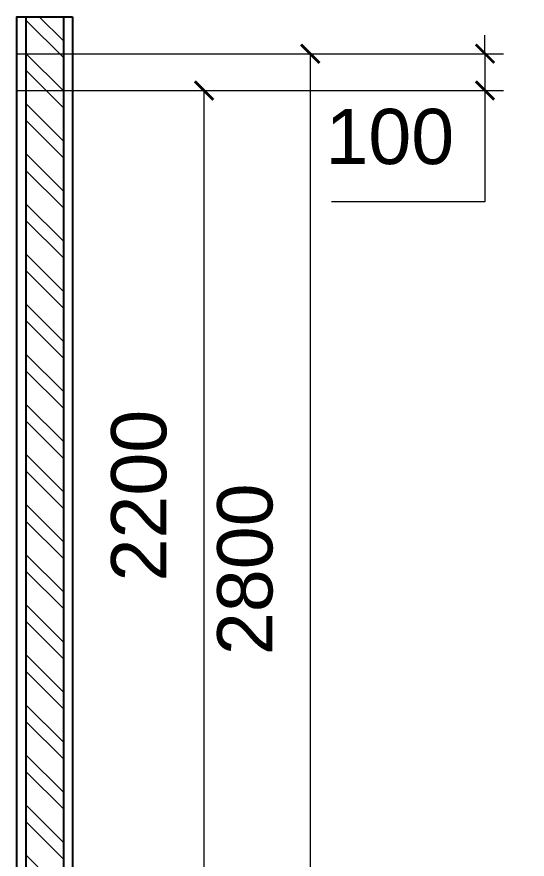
# Model space of a CAD drawing. Header units: millimetres. Extents: x 1252 to 32871, y -943 to 12244.
# Drawn here: x 10503 to 11888, y 4114 to 6401 of the extents above; entities that cross this region are included whole.
import ezdxf
from ezdxf.enums import TextEntityAlignment as Align
from ezdxf.xclip import XClip

# ---------------------------------------------------------------- set-up
doc = ezdxf.new("R2010")
doc.units = ezdxf.units.MM
doc.header["$MEASUREMENT"] = 0
doc.header["$XCLIPFRAME"] = 2
doc.linetypes.add('HIDDEN2', pattern=[0.1875, 0.125, -0.0625])
doc.layers.add('AS', color=8, linetype='HIDDEN2', lineweight=5)
doc.layers.add('HATCH', color=8, linetype='Continuous', lineweight=5)
doc.layers.add('WALL', color=255, linetype='Continuous')
doc.styles.add('HAND', font='ROMAND.SHX', dxfattribs={"width": 0.8, "height": 250})
doc.styles.get("Standard").update_dxf_attribs({"font": 'arial.ttf'})
doc.dimstyles.new('DIM100', dxfattribs={"dimscale": 0, "dimtxt": 150, "dimasz": 50, "dimexe": 50, "dimexo": 0, "dimgap": 100, "dimtad": 1, "dimtoh": 1, "dimdec": 0, "dimdsep": 46, "dimtxsty": 'Standard', "dimblk": 'ARCHTICK', "dimcen": 1, "dimclrd": 1, "dimclre": 1, "dimadec": 0, "dimazin": 0, "dimtfac": 250, "dimtdec": 0, "dimtix": 1, "dimtmove": 0, "dimatfit": 3, "dimldrblk": 'DOT', "dimfxl": 150, "dimtolj": 1, "dimtzin": 0, "dimlwd": 5, "dimlwe": 5, "dimarcsym": 0})

# ---------------------------------------------------------------- blocks, each defined once
blk = doc.blocks.new('GRID')
at = {"layer": 'AS', "ltscale": 1000}
blk.add_line((1814236, 55324.1), (1830263, 55324.1), dxfattribs=at)
blk = doc.blocks.new('GLGLLGLG65')
blk.add_blockref('GRID', (291478.5, -96549.5))
at = {"color": 4, "style": 'HAND'}
for tag, p in [('MASTER', (2111395.3, -36878.5)), ('K.TIDUR', (2115221.8, -37158.6)), ('WIC', (2111395.3, -37191.5)), ('UTAMA', (2115221.8, -37471.5)), ('FOYER', (2112191.1, -42384.4)), ('KIDS', (2109602.8, -42986)), ('WIC', (2109602.8, -43268.6)), ('KAMAR', (2114762.4, -45598.3)), ('ANAK', (2114762.4, -45848.7)), ('K.MANDI', (2109255.5, -45925.3)), ('ANAK', (2109255.5, -46236.8))]:
    blk.add_attdef(tag, text='', height=178.9, rotation=0, dxfattribs=at).set_placement(p, align=Align.MIDDLE)
blk = doc.blocks.new('*U110')
at = {"layer": 'HATCH'}
h = blk.add_hatch(dxfattribs=at)
h.set_pattern_fill('ANSI32', color=0, scale=10)
h.set_pattern_definition([(45, (-33430.58, -10567.46), (-67.35192, 67.35192), []), (45, (-33385.68, -10567.46), (-67.35192, 67.35192), [])])
h.paths.add_polyline_path([(-10522.7, 50), (-10522.7, -50), (-7650.7, -50), (-7650.7, 50)])
at = {"layer": 'WALL', "color": 0}
for points in [[(-10522.7, 75), (-7650.7, 75), (-7650.7, -75), (-10522.7, -75)], [(-10522.7, 50), (-7650.7, 50), (-7650.7, -50), (-10522.7, -50)]]:
    blk.add_lwpolyline(points, close=True, dxfattribs=at)
blk = doc.blocks.new('_ArchTick')
at = {"color": 0, "linetype": 'ByBlock', "const_width": 0.15}
blk.add_lwpolyline([(-0.5, -0.5), (0.5, 0.5)], dxfattribs=at)
blk = doc.blocks.new('*D218')
at = {"color": 1, "lineweight": 5, "transparency": 16777216}
for p, q in [((10502.7, 6201.3), (11061.2, 6201.3)), ((11011.2, 4001.3), (11011.2, 6201.3)), ((10502.7, 4001.3), (11061.2, 4001.3))]:
    blk.add_line(p, q, dxfattribs=at)
at = {"layer": 'Defpoints', "color": 0, "transparency": 16777216}
for p in [(10502.7, 6201.3), (11011.2, 6201.3), (10502.7, 4001.3)]:
    blk.add_point(p, dxfattribs=at)
at = {"color": 1, "lineweight": 5, "transparency": 16777216, "xscale": 50, "yscale": 50, "zscale": 50}
for p, rotation in [((11011.2, 6201.3), 90), ((11011.2, 4001.3), 270)]:
    blk.add_blockref('_ArchTick', p, dxfattribs=dict(at, rotation=rotation))
at = {"color": 0, "transparency": 16777216, "insert": (10834.7, 5101.3), "char_height": 150, "attachment_point": 5, "rotation": 90}
blk.add_mtext('\\A1;2200', dxfattribs=at)
blk = doc.blocks.new('_DOT')
at = {"color": 0, "linetype": 'ByBlock'}
blk.add_line((-0.5, 0), (-1, 0), dxfattribs=at)
at = {"color": 0, "linetype": 'ByBlock', "const_width": 0.5}
blk.add_lwpolyline([(-0.25, 0, 1), (0.25, 0, 1)], format="xyb", close=True, dxfattribs=at)
blk = doc.blocks.new('*D219')
at = {"color": 1, "lineweight": 5, "transparency": 16777216}
for p, q in [((11773.8, 6301.3), (11773.8, 6351.3)), ((10502.7, 6301.3), (11823.8, 6301.3)), ((11773.8, 6301.3), (11773.8, 6201.3)), ((10502.7, 6201.3), (11823.8, 6201.3)), ((11773.8, 6201.3), (11773.8, 5898.8)), ((11773.8, 5898.8), (11357, 5898.8))]:
    blk.add_line(p, q, dxfattribs=at)
at = {"layer": 'Defpoints', "color": 0, "transparency": 16777216}
for p in [(10502.7, 6301.3), (11773.8, 6301.3), (10502.7, 6201.3)]:
    blk.add_point(p, dxfattribs=at)
at = {"color": 1, "lineweight": 5, "transparency": 16777216, "xscale": 50, "yscale": 50, "zscale": 50}
for p, rotation in [((11773.8, 6301.3), 270), ((11773.8, 6201.3), 90)]:
    blk.add_blockref('_ArchTick', p, dxfattribs=dict(at, rotation=rotation))
at = {"color": 0, "transparency": 16777216, "insert": (11515.4, 6075.4), "char_height": 150, "attachment_point": 5}
blk.add_mtext('\\A1;100', dxfattribs=at)
blk = doc.blocks.new('*D186')
at = {"color": 1, "lineweight": 5, "transparency": 16777216}
for p, q in [((10502.7, 6301.3), (11349.4, 6301.3)), ((11299.4, 6301.3), (11299.4, 3501.3)), ((10502.7, 3501.3), (11349.4, 3501.3))]:
    blk.add_line(p, q, dxfattribs=at)
at = {"layer": 'Defpoints', "color": 0, "transparency": 16777216}
for p in [(10502.7, 6301.3), (10502.7, 3501.3), (11299.4, 3501.3)]:
    blk.add_point(p, dxfattribs=at)
at = {"color": 1, "lineweight": 5, "transparency": 16777216, "xscale": 50, "yscale": 50, "zscale": 50}
for p, rotation in [((11299.4, 6301.3), 90), ((11299.4, 3501.3), 270)]:
    blk.add_blockref('_ArchTick', p, dxfattribs=dict(at, rotation=rotation))
at = {"color": 0, "transparency": 16777216, "insert": (11122.8, 4901.3), "char_height": 150, "attachment_point": 5, "rotation": 90}
blk.add_mtext('\\A1;2800', dxfattribs=at)

msp = doc.modelspace()

# ---------------------------------------------------------------- block references
ref = msp.add_blockref('GLGLLGLG65', (-2103828, 45419.5))
XClip(ref).set_block_clipping_path([(2108127.1802460221, -41302.6115428364), (2110030.0980008249, -35642.6115428365)])
at = {"xscale": 1.009725849341427, "yscale": 1.009725849341427, "zscale": 1.009725849341427, "rotation": 270}
msp.add_blockref('*U110', (10578.5, -4223.8), dxfattribs=at)

# ---------------------------------------------------------------- dimensions: what is measured, and where the dimension line sits
dim = msp.add_linear_dim(base=(11773.8, 6301.3), p1=(10502.7, 6201.3), p2=(10502.7, 6301.3), angle=90, dimstyle='DIM100', override={"dimscale": 1})
dim.commit()
dim.dimension.update_dxf_attribs({"geometry": '*D219', "text_midpoint": (11515.4, 5898.8), "dimtype": 160})
for base, p1, p2, picture, middle in [((11299.4, 3501.3), (10502.7, 6301.3), (10502.7, 3501.3), '*D186', (11122.8, 4901.3)), ((11011.2, 6201.3), (10502.7, 4001.3), (10502.7, 6201.3), '*D218', (10834.7, 5101.3))]:
    dim = msp.add_linear_dim(base=base, p1=p1, p2=p2, angle=90, dimstyle='DIM100', override={"dimscale": 1})
    dim.commit()
    dim.dimension.update_dxf_attribs({"geometry": picture, "text_midpoint": middle})

doc.saveas('drawing.dxf')
